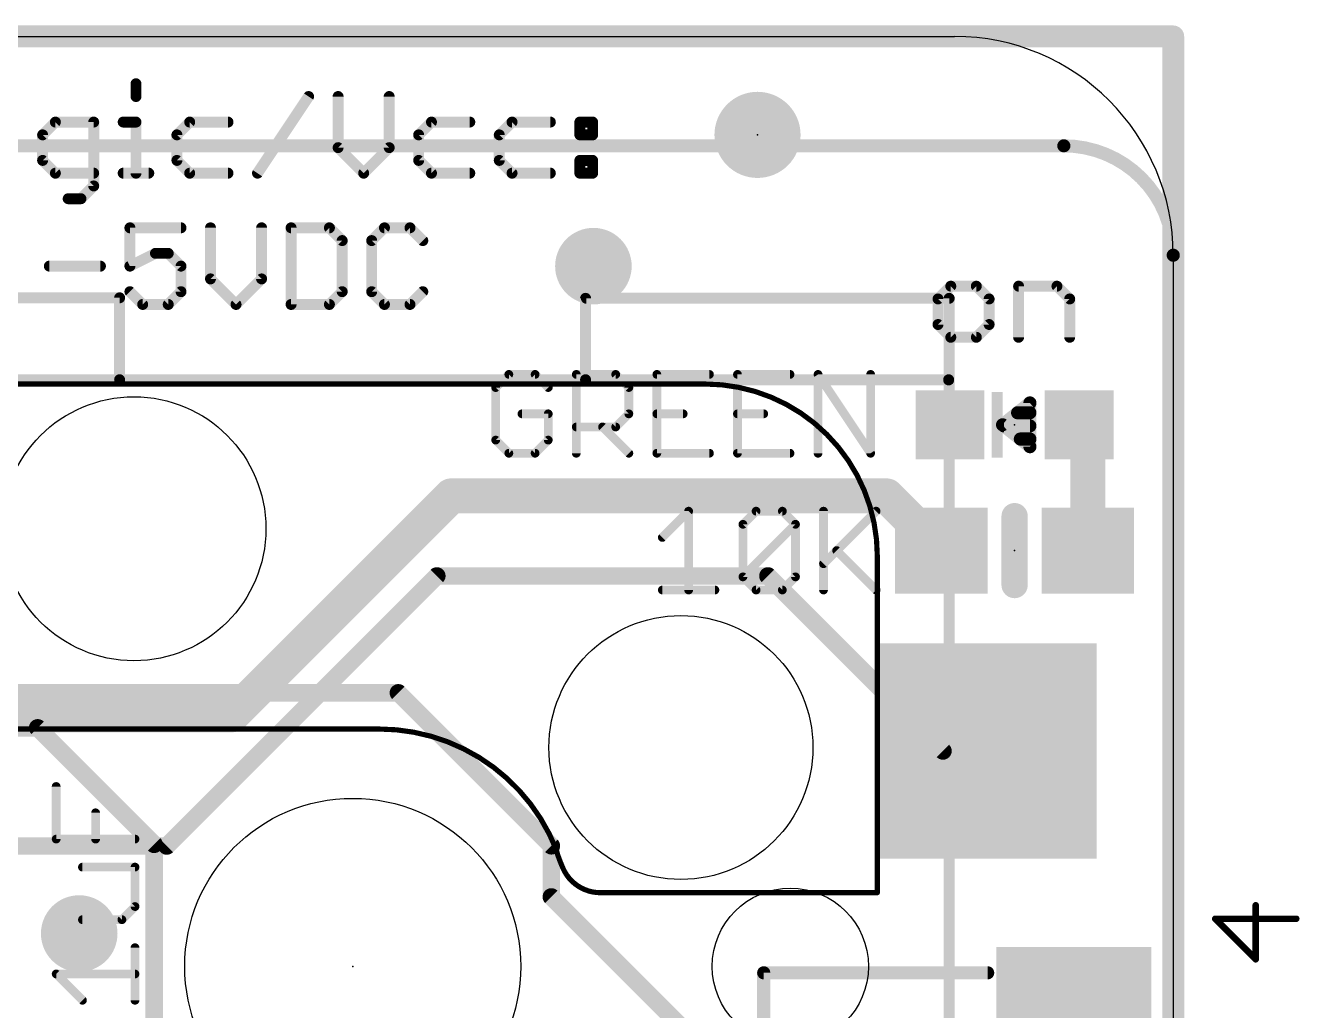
# Model space of a CAD drawing. Extents: x -1.5 to 77.7, y -1.7 to 21.7.
# Drawn here: x 62.88 to 77.67, y 10.28 to 21.72 of the extents above; entities that cross this region are included whole.
import ezdxf

# ---------------------------------------------------------------- set-up
doc = ezdxf.new("R2010")
doc.units = 0
for name, color, linetype in [('1', 12, 'CONTINUOUS'), ('16', 5, 'CONTINUOUS'), ('18', 110, 'CONTINUOUS'), ('20', 53, 'CONTINUOUS'), ('21', 40, 'CONTINUOUS'), ('22', 6, 'CONTINUOUS'), ('23', 40, 'CONTINUOUS'), ('24', 6, 'CONTINUOUS'), ('27', 4, 'CONTINUOUS')]:
    doc.layers.add(name, color=color, linetype=linetype)

# ---------------------------------------------------------------- blocks, each defined once
blk = doc.blocks.new('RECT')
blk.add_solid([(-0.5, -0.5), (0.5, -0.5), (-0.5, 0.5), (0.5, 0.5)])
blk = doc.blocks.new('PIE')
at = {"const_width": 0.5}
blk.add_lwpolyline([(0, -0.25, 1), (0, 0.25, 1), (0, -0.25)], format="xyb", dxfattribs=at)
blk = doc.blocks.new('ROUNDV')
at = {"const_width": 0.5}
blk.add_lwpolyline([(0, -0.25, 1), (0, 0.25, 1), (0, -0.25)], format="xyb", dxfattribs=at)

msp = doc.modelspace()

# ---------------------------------------------------------------- linework, layer by layer
at = {"layer": '1'}
for points, const_width in [([(76.2, 21.59), (0, 21.59)], 0.254), ([(76.2, 0), (76.2, 21.59)], 0.254), ([(75.1085, 17.0815), (75.2085, 16.9815)], 0.4064), ([(75.2085, 16.9815), (75.2085, 15.621)], 0.4064), ([(65.278, 13.716), (67.818, 16.256)], 0.4064), ([(72.8735, 16.256), (67.818, 16.256)], 0.4064), ([(72.8735, 16.256), (73.5085, 15.621)], 0.4064), ([(67.651, 15.327), (64.516, 12.192)], 0.2032), ([(71.495, 15.327), (67.651, 15.327)], 0.2032), ([(73.527, 13.295), (71.495, 15.327)], 0.2032), ([(58.547, 13.716), (65.278, 13.716)], 0.4064), ([(74.035, 13.295), (73.527, 13.295)], 0.2032), ([(60.452, 12.192), (64.516, 12.192)], 0.2032)]:
    msp.add_lwpolyline(points, dxfattribs=dict(at, const_width=const_width))
for points, const_width in [([(76.2635, 21.59, 1), (76.1365, 21.59)], 0.127), ([(76.2, 21.5265, 1), (76.2, 21.6535)], 0.127), ([(75.1803, 17.1533, 1), (75.0367, 17.0097)], 0.2032), ([(75.3101, 16.9815, 1), (75.1069, 16.9815)], 0.2032), ([(75.1367, 16.9097, 1), (75.2803, 17.0533)], 0.2032), ([(67.818, 16.3576, 1), (67.818, 16.1544)], 0.2032), ([(67.8898, 16.1842, 1), (67.7462, 16.3278)], 0.2032), ([(72.9453, 16.3278, 1), (72.8017, 16.1842)], 0.2032), ([(72.8735, 16.1544, 1), (72.8735, 16.3576)], 0.2032), ([(73.4367, 15.5492, 1), (73.5803, 15.6928)], 0.2032), ([(75.1069, 15.621, 1), (75.3101, 15.621)], 0.2032), ([(67.651, 15.3778, 1), (67.651, 15.2762)], 0.1016), ([(67.6869, 15.2911, 1), (67.6151, 15.3629)], 0.1016), ([(71.5309, 15.3629, 1), (71.4591, 15.2911)], 0.1016), ([(71.495, 15.2762, 1), (71.495, 15.3778)], 0.1016), ([(65.278, 13.6144, 1), (65.278, 13.8176)], 0.2032), ([(65.2062, 13.7878, 1), (65.3498, 13.6442)], 0.2032), ([(73.527, 13.3458, 1), (73.527, 13.2442)], 0.1016), ([(73.4911, 13.2591, 1), (73.5629, 13.3309)], 0.1016), ([(74.035, 13.2442, 1), (74.035, 13.3458)], 0.1016), ([(64.4801, 12.2279, 1), (64.5519, 12.1561)], 0.1016), ([(64.516, 12.1412, 1), (64.516, 12.2428)], 0.1016)]:
    msp.add_lwpolyline(points, format="xyb", dxfattribs=dict(at, const_width=const_width))
at = {"layer": '16'}
for points, const_width in [([(76.2, 21.59), (0, 21.59)], 0.254), ([(76.2, 0), (76.2, 21.59)], 0.254), ([(58.2295, 13.97), (67.2051, 13.97)], 0.2032), ([(67.2051, 13.97), (68.9806, 12.1945)], 0.2032), ([(56.7912, 13.5636), (63.0174, 13.5636)], 0.2032), ([(63.0174, 13.5636), (64.3694, 12.2116)], 0.2032), ([(64.3694, 12.2116), (64.3694, 9.84)], 0.2032), ([(68.9806, 12.1945), (68.9806, 11.6009)], 0.2032), ([(68.9806, 11.6009), (72.3138, 8.2677)], 0.2032)]:
    msp.add_lwpolyline(points, dxfattribs=dict(at, const_width=const_width))
for points, const_width in [([(76.2635, 21.59, 1), (76.1365, 21.59)], 0.127), ([(76.2, 21.5265, 1), (76.2, 21.6535)], 0.127), ([(67.241, 14.0059, 1), (67.1692, 13.9341)], 0.1016), ([(67.2051, 13.9192, 1), (67.2051, 14.0208)], 0.1016), ([(63.0533, 13.5995, 1), (62.9815, 13.5277)], 0.1016), ([(63.0174, 13.5128, 1), (63.0174, 13.6144)], 0.1016), ([(64.4202, 12.2116, 1), (64.3186, 12.2116)], 0.1016), ([(64.3335, 12.1757, 1), (64.4053, 12.2475)], 0.1016), ([(69.0314, 12.1945, 1), (68.9298, 12.1945)], 0.1016), ([(68.9447, 12.1586, 1), (69.0165, 12.2304)], 0.1016), ([(69.0165, 11.6368, 1), (68.9447, 11.565)], 0.1016), ([(68.9298, 11.6009, 1), (69.0314, 11.6009)], 0.1016)]:
    msp.add_lwpolyline(points, format="xyb", dxfattribs=dict(at, const_width=const_width))
at = {"layer": '20'}
for p, q in [((2.54, 21.59), (73.66, 21.59)), ((76.2, 19.05), (76.2, 2.54))]:
    msp.add_line(p, q, dxfattribs=at)
for centre, radius in [((64.135, 15.875), 1.5318), ((70.485, 13.335), 1.5318), ((66.675, 10.795), 1.95), ((71.755, 10.795), 0.9068)]:
    msp.add_circle(centre, radius, dxfattribs=at)
msp.add_arc((73.66, 19.05), 2.54, 0, 90, dxfattribs=at)
at = {"layer": '21'}
for points, const_width in [([(64.1588, 21.0406), (64.1588, 20.8923)], 0.127), ([(65.5697, 20.0025), (66.1629, 20.8923)], 0.127), ([(66.5052, 20.8923), (66.5052, 20.2991)], 0.127), ([(67.0984, 20.2991), (67.0984, 20.8923)], 0.127), ([(63.2233, 20.5957), (63.075, 20.4474)], 0.127), ([(63.6682, 20.5957), (63.2233, 20.5957)], 0.127), ([(63.6682, 19.8542), (63.6682, 20.5957)], 0.127), ([(64.0105, 20.5957), (64.1588, 20.5957)], 0.127), ([(64.1588, 20.5957), (64.1588, 20.0025)], 0.127), ([(64.7825, 20.5957), (64.6342, 20.4474)], 0.127), ([(65.2274, 20.5957), (64.7825, 20.5957)], 0.127), ([(67.589, 20.5957), (67.4408, 20.4474)], 0.127), ([(68.0339, 20.5957), (67.589, 20.5957)], 0.127), ([(68.5246, 20.5957), (68.3763, 20.4474)], 0.127), ([(68.9694, 20.5957), (68.5246, 20.5957)], 0.127), ([(69.3118, 20.5957), (69.4601, 20.5957)], 0.127), ([(69.3118, 20.4474), (69.3118, 20.5957)], 0.127), ([(69.4601, 20.5957), (69.4601, 20.4474)], 0.127), ([(63.075, 20.4474), (63.075, 20.1508)], 0.127), ([(64.6342, 20.4474), (64.6342, 20.1508)], 0.127), ([(67.4408, 20.4474), (67.4408, 20.1508)], 0.127), ([(68.3763, 20.4474), (68.3763, 20.1508)], 0.127), ([(69.4601, 20.4474), (69.3118, 20.4474)], 0.127), ([(66.5052, 20.2991), (66.8018, 20.0025)], 0.127), ([(66.8018, 20.0025), (67.0984, 20.2991)], 0.127), ([(63.075, 20.1508), (63.2233, 20.0025)], 0.127), ([(64.6342, 20.1508), (64.7825, 20.0025)], 0.127), ([(67.4408, 20.1508), (67.589, 20.0025)], 0.127), ([(68.3763, 20.1508), (68.5246, 20.0025)], 0.127), ([(69.3118, 20.1508), (69.4601, 20.1508)], 0.127), ([(69.3118, 20.0025), (69.3118, 20.1508)], 0.127), ([(69.4601, 20.1508), (69.4601, 20.0025)], 0.127), ([(63.2233, 20.0025), (63.6682, 20.0025)], 0.127), ([(64.0105, 20.0025), (64.3071, 20.0025)], 0.127), ([(64.7825, 20.0025), (65.2274, 20.0025)], 0.127), ([(67.589, 20.0025), (68.0339, 20.0025)], 0.127), ([(68.5246, 20.0025), (68.9694, 20.0025)], 0.127), ([(69.4601, 20.0025), (69.3118, 20.0025)], 0.127), ([(63.5199, 19.7059), (63.6682, 19.8542)], 0.127), ([(63.3716, 19.7059), (63.5199, 19.7059)], 0.127), ([(64.6817, 19.3683), (64.0885, 19.3683)], 0.127), ([(64.0885, 19.3683), (64.0885, 18.9234)], 0.127), ([(65.024, 19.3683), (65.024, 18.7751)], 0.127), ([(65.6172, 18.7751), (65.6172, 19.3683)], 0.127), ([(65.9595, 19.3683), (65.9595, 18.4785)], 0.127), ([(66.4044, 19.3683), (65.9595, 19.3683)], 0.127), ([(66.5527, 19.22), (66.4044, 19.3683)], 0.127), ([(67.0433, 19.3683), (66.895, 19.22)], 0.127), ([(67.3399, 19.3683), (67.0433, 19.3683)], 0.127), ([(67.4882, 19.22), (67.3399, 19.3683)], 0.127), ([(66.5527, 18.6268), (66.5527, 19.22)], 0.127), ([(66.895, 19.22), (66.895, 18.6268)], 0.127), ([(64.0885, 18.9234), (64.3851, 19.0717)], 0.127), ([(64.3851, 19.0717), (64.5334, 19.0717)], 0.127), ([(64.5334, 19.0717), (64.6817, 18.9234)], 0.127), ([(63.153, 18.9234), (63.7461, 18.9234)], 0.127), ([(64.6817, 18.9234), (64.6817, 18.6268)], 0.127), ([(65.024, 18.7751), (65.3206, 18.4785)], 0.127), ([(65.3206, 18.4785), (65.6172, 18.7751)], 0.127), ([(64.2368, 18.4785), (64.0885, 18.6268)], 0.127), ([(64.6817, 18.6268), (64.5334, 18.4785)], 0.127), ([(66.4044, 18.4785), (66.5527, 18.6268)], 0.127), ([(66.895, 18.6268), (67.0433, 18.4785)], 0.127), ([(67.3399, 18.4785), (67.4882, 18.6268)], 0.127), ([(73.6178, 18.6907), (73.4695, 18.5424)], 0.127), ([(73.9144, 18.6907), (73.6178, 18.6907)], 0.127), ([(74.0627, 18.5424), (73.9144, 18.6907)], 0.127), ([(74.405, 18.0975), (74.405, 18.6907)], 0.127), ([(74.405, 18.6907), (74.8499, 18.6907)], 0.127), ([(74.8499, 18.6907), (74.9982, 18.5424)], 0.127), ([(64.5334, 18.4785), (64.2368, 18.4785)], 0.127), ([(65.9595, 18.4785), (66.4044, 18.4785)], 0.127), ([(67.0433, 18.4785), (67.3399, 18.4785)], 0.127), ([(73.4695, 18.5424), (73.4695, 18.2458)], 0.127), ([(74.0627, 18.2458), (74.0627, 18.5424)], 0.127), ([(74.9982, 18.5424), (74.9982, 18.0975)], 0.127), ([(73.4695, 18.2458), (73.6178, 18.0975)], 0.127), ([(73.9144, 18.0975), (74.0627, 18.2458)], 0.127), ([(73.6178, 18.0975), (73.9144, 18.0975)], 0.127), ([(61.85, 17.555), (70.765, 17.555)], 0.06), ([(74.5363, 17.3355), (74.2188, 17.0815)], 0.1524), ([(74.5363, 16.8275), (74.5363, 17.3355)], 0.1524), ([(74.2188, 17.0815), (74.5363, 16.8275)], 0.1524), ([(74.3934, 17.2212), (74.5363, 17.2212)], 0.1524), ([(74.2347, 17.0688), (74.5363, 17.0688)], 0.1524), ([(74.4252, 16.9164), (74.5363, 16.9164)], 0.1524), ([(74.3585, 16.021), (74.3585, 15.221)], 0.3048), ([(72.765, 15.555), (72.765, 11.65)], 0.06), ([(66.98, 13.55), (62.355, 13.55)], 0.06), ([(72.765, 11.65), (69.55, 11.65)], 0.06), ([(71.446, 9.52), (71.446, 10.72)], 0.1524), ([(71.446, 10.72), (74.046, 10.72)], 0.1524)]:
    msp.add_lwpolyline(points, dxfattribs=dict(at, const_width=const_width))
for points, const_width in [([(64.1906, 21.0406, 1), (64.1271, 21.0406)], 0.0635), ([(64.1271, 20.8923, 1), (64.1906, 20.8923)], 0.0635), ([(66.1893, 20.8746, 1), (66.1365, 20.9099)], 0.0635), ([(66.537, 20.8923, 1), (66.4735, 20.8923)], 0.0635), ([(67.1302, 20.8923, 1), (67.0667, 20.8923)], 0.0635), ([(63.2233, 20.6274, 1), (63.2233, 20.5639)], 0.0635), ([(63.2457, 20.5732, 1), (63.2008, 20.6181)], 0.0635), ([(63.6999, 20.5957, 1), (63.6364, 20.5957)], 0.0635), ([(63.6682, 20.5639, 1), (63.6682, 20.6274)], 0.0635), ([(64.0105, 20.6274, 1), (64.0105, 20.5639)], 0.0635), ([(64.1906, 20.5957, 1), (64.1271, 20.5957)], 0.0635), ([(64.1588, 20.5639, 1), (64.1588, 20.6274)], 0.0635), ([(64.7825, 20.6274, 1), (64.7825, 20.5639)], 0.0635), ([(64.8049, 20.5732, 1), (64.76, 20.6181)], 0.0635), ([(65.2274, 20.5639, 1), (65.2274, 20.6274)], 0.0635), ([(67.589, 20.6274, 1), (67.589, 20.5639)], 0.0635), ([(67.6115, 20.5732, 1), (67.5666, 20.6181)], 0.0635), ([(68.0339, 20.5639, 1), (68.0339, 20.6274)], 0.0635), ([(68.5246, 20.6274, 1), (68.5246, 20.5639)], 0.0635), ([(68.547, 20.5732, 1), (68.5021, 20.6181)], 0.0635), ([(68.9694, 20.5639, 1), (68.9694, 20.6274)], 0.0635), ([(69.3435, 20.5957, 1), (69.28, 20.5957)], 0.0635), ([(69.3118, 20.6274, 1), (69.3118, 20.5639)], 0.0635), ([(69.4918, 20.5957, 1), (69.4283, 20.5957)], 0.0635), ([(69.4601, 20.5639, 1), (69.4601, 20.6274)], 0.0635), ([(63.1068, 20.4474, 1), (63.0433, 20.4474)], 0.0635), ([(63.0525, 20.4698, 1), (63.0975, 20.4249)], 0.0635), ([(64.6659, 20.4474, 1), (64.6024, 20.4474)], 0.0635), ([(64.6117, 20.4698, 1), (64.6566, 20.4249)], 0.0635), ([(67.4725, 20.4474, 1), (67.409, 20.4474)], 0.0635), ([(67.4183, 20.4698, 1), (67.4632, 20.4249)], 0.0635), ([(68.408, 20.4474, 1), (68.3445, 20.4474)], 0.0635), ([(68.3538, 20.4698, 1), (68.3987, 20.4249)], 0.0635), ([(69.28, 20.4474, 1), (69.3435, 20.4474)], 0.0635), ([(69.3118, 20.4791, 1), (69.3118, 20.4156)], 0.0635), ([(69.4283, 20.4474, 1), (69.4918, 20.4474)], 0.0635), ([(69.4601, 20.4156, 1), (69.4601, 20.4791)], 0.0635), ([(66.4735, 20.2991, 1), (66.537, 20.2991)], 0.0635), ([(66.5277, 20.3215, 1), (66.4828, 20.2766)], 0.0635), ([(67.0667, 20.2991, 1), (67.1302, 20.2991)], 0.0635), ([(67.1209, 20.2766, 1), (67.076, 20.3215)], 0.0635), ([(63.0975, 20.1732, 1), (63.0525, 20.1283)], 0.0635), ([(63.0433, 20.1508, 1), (63.1068, 20.1508)], 0.0635), ([(64.6566, 20.1732, 1), (64.6117, 20.1283)], 0.0635), ([(64.6024, 20.1508, 1), (64.6659, 20.1508)], 0.0635), ([(67.4632, 20.1732, 1), (67.4183, 20.1283)], 0.0635), ([(67.409, 20.1508, 1), (67.4725, 20.1508)], 0.0635), ([(68.3445, 20.1508, 1), (68.408, 20.1508)], 0.0635), ([(68.3987, 20.1732, 1), (68.3538, 20.1283)], 0.0635), ([(69.3435, 20.1508, 1), (69.28, 20.1508)], 0.0635), ([(69.3118, 20.1825, 1), (69.3118, 20.119)], 0.0635), ([(69.4918, 20.1508, 1), (69.4283, 20.1508)], 0.0635), ([(69.4601, 20.119, 1), (69.4601, 20.1825)], 0.0635), ([(63.2233, 20.0343, 1), (63.2233, 19.9708)], 0.0635), ([(63.2008, 19.98, 1), (63.2457, 20.025)], 0.0635), ([(63.6682, 19.9708, 1), (63.6682, 20.0343)], 0.0635), ([(64.0105, 20.0343, 1), (64.0105, 19.9708)], 0.0635), ([(64.1271, 20.0025, 1), (64.1906, 20.0025)], 0.0635), ([(64.3071, 19.9708, 1), (64.3071, 20.0343)], 0.0635), ([(64.7825, 20.0343, 1), (64.7825, 19.9708)], 0.0635), ([(64.76, 19.98, 1), (64.8049, 20.025)], 0.0635), ([(65.2274, 19.9708, 1), (65.2274, 20.0343)], 0.0635), ([(65.5433, 20.0201, 1), (65.5961, 19.9849)], 0.0635), ([(66.7794, 20.025, 1), (66.8243, 19.98)], 0.0635), ([(66.7794, 19.98, 1), (66.8243, 20.025)], 0.0635), ([(67.589, 20.0343, 1), (67.589, 19.9708)], 0.0635), ([(67.5666, 19.98, 1), (67.6115, 20.025)], 0.0635), ([(68.0339, 19.9708, 1), (68.0339, 20.0343)], 0.0635), ([(68.5246, 20.0343, 1), (68.5246, 19.9708)], 0.0635), ([(68.5021, 19.98, 1), (68.547, 20.025)], 0.0635), ([(68.9694, 19.9708, 1), (68.9694, 20.0343)], 0.0635), ([(69.28, 20.0025, 1), (69.3435, 20.0025)], 0.0635), ([(69.3118, 20.0343, 1), (69.3118, 19.9708)], 0.0635), ([(69.4283, 20.0025, 1), (69.4918, 20.0025)], 0.0635), ([(69.4601, 19.9708, 1), (69.4601, 20.0343)], 0.0635), ([(63.6364, 19.8542, 1), (63.6999, 19.8542)], 0.0635), ([(63.6906, 19.8318, 1), (63.6457, 19.8767)], 0.0635), ([(63.3716, 19.7377, 1), (63.3716, 19.6742)], 0.0635), ([(63.4974, 19.7284, 1), (63.5423, 19.6835)], 0.0635), ([(63.5199, 19.6742, 1), (63.5199, 19.7377)], 0.0635), ([(64.1202, 19.3683, 1), (64.0567, 19.3683)], 0.0635), ([(64.0885, 19.4, 1), (64.0885, 19.3365)], 0.0635), ([(64.6817, 19.3365, 1), (64.6817, 19.4)], 0.0635), ([(65.0558, 19.3683, 1), (64.9922, 19.3683)], 0.0635), ([(65.6489, 19.3683, 1), (65.5854, 19.3683)], 0.0635), ([(65.9595, 19.4, 1), (65.9595, 19.3365)], 0.0635), ([(65.9913, 19.3683, 1), (65.9278, 19.3683)], 0.0635), ([(66.4268, 19.3907, 1), (66.3819, 19.3458)], 0.0635), ([(66.4044, 19.3365, 1), (66.4044, 19.4)], 0.0635), ([(67.0433, 19.4, 1), (67.0433, 19.3365)], 0.0635), ([(67.0658, 19.3458, 1), (67.0209, 19.3907)], 0.0635), ([(67.3624, 19.3907, 1), (67.3175, 19.3458)], 0.0635), ([(67.3399, 19.3365, 1), (67.3399, 19.4)], 0.0635), ([(66.5844, 19.22, 1), (66.5209, 19.22)], 0.0635), ([(66.5302, 19.1975, 1), (66.5751, 19.2424)], 0.0635), ([(66.9268, 19.22, 1), (66.8633, 19.22)], 0.0635), ([(66.8726, 19.2424, 1), (66.9175, 19.1975)], 0.0635), ([(67.4658, 19.1975, 1), (67.5107, 19.2424)], 0.0635), ([(64.3851, 19.1034, 1), (64.3851, 19.0399)], 0.0635), ([(64.3993, 19.0433, 1), (64.3709, 19.1001)], 0.0635), ([(64.5558, 19.0941, 1), (64.5109, 19.0492)], 0.0635), ([(64.5334, 19.0399, 1), (64.5334, 19.1034)], 0.0635), ([(63.153, 18.9551, 1), (63.153, 18.8916)], 0.0635), ([(63.7461, 18.8916, 1), (63.7461, 18.9551)], 0.0635), ([(64.0743, 18.9518, 1), (64.1027, 18.895)], 0.0635), ([(64.0567, 18.9234, 1), (64.1202, 18.9234)], 0.0635), ([(64.7134, 18.9234, 1), (64.6499, 18.9234)], 0.0635), ([(64.6592, 18.9009, 1), (64.7041, 18.9458)], 0.0635), ([(64.9922, 18.7751, 1), (65.0558, 18.7751)], 0.0635), ([(65.0465, 18.7975, 1), (65.0015, 18.7526)], 0.0635), ([(65.5854, 18.7751, 1), (65.6489, 18.7751)], 0.0635), ([(65.6396, 18.7526, 1), (65.5947, 18.7975)], 0.0635), ([(64.1109, 18.6492, 1), (64.066, 18.6043)], 0.0635), ([(64.6499, 18.6268, 1), (64.7134, 18.6268)], 0.0635), ([(64.7041, 18.6043, 1), (64.6592, 18.6492)], 0.0635), ([(66.5209, 18.6268, 1), (66.5844, 18.6268)], 0.0635), ([(66.5751, 18.6043, 1), (66.5302, 18.6492)], 0.0635), ([(66.8633, 18.6268, 1), (66.9268, 18.6268)], 0.0635), ([(66.9175, 18.6492, 1), (66.8726, 18.6043)], 0.0635), ([(67.5107, 18.6043, 1), (67.4658, 18.6492)], 0.0635), ([(73.6178, 18.7224, 1), (73.6178, 18.6589)], 0.0635), ([(73.6402, 18.6682, 1), (73.5953, 18.7131)], 0.0635), ([(73.9368, 18.7131, 1), (73.8919, 18.6682)], 0.0635), ([(73.9144, 18.6589, 1), (73.9144, 18.7224)], 0.0635), ([(74.4368, 18.6907, 1), (74.3733, 18.6907)], 0.0635), ([(74.405, 18.7224, 1), (74.405, 18.6589)], 0.0635), ([(74.8723, 18.7131, 1), (74.8274, 18.6682)], 0.0635), ([(74.8499, 18.6589, 1), (74.8499, 18.7224)], 0.0635), ([(64.2368, 18.5102, 1), (64.2368, 18.4468)], 0.0635), ([(64.2143, 18.456, 1), (64.2592, 18.501)], 0.0635), ([(64.5109, 18.501, 1), (64.5558, 18.456)], 0.0635), ([(64.5334, 18.4468, 1), (64.5334, 18.5102)], 0.0635), ([(65.2981, 18.501, 1), (65.343, 18.456)], 0.0635), ([(65.2981, 18.456, 1), (65.343, 18.501)], 0.0635), ([(65.9595, 18.5102, 1), (65.9595, 18.4468)], 0.0635), ([(65.9278, 18.4785, 1), (65.9913, 18.4785)], 0.0635), ([(66.3819, 18.501, 1), (66.4268, 18.456)], 0.0635), ([(66.4044, 18.4468, 1), (66.4044, 18.5102)], 0.0635), ([(67.0433, 18.5102, 1), (67.0433, 18.4468)], 0.0635), ([(67.0209, 18.456, 1), (67.0658, 18.501)], 0.0635), ([(67.3175, 18.501, 1), (67.3624, 18.456)], 0.0635), ([(67.3399, 18.4468, 1), (67.3399, 18.5102)], 0.0635), ([(73.5012, 18.5424, 1), (73.4377, 18.5424)], 0.0635), ([(73.447, 18.5648, 1), (73.492, 18.5199)], 0.0635), ([(74.0944, 18.5424, 1), (74.0309, 18.5424)], 0.0635), ([(74.0402, 18.5199, 1), (74.0851, 18.5648)], 0.0635), ([(75.0299, 18.5424, 1), (74.9664, 18.5424)], 0.0635), ([(74.9757, 18.5199, 1), (75.0206, 18.5648)], 0.0635), ([(73.492, 18.2682, 1), (73.447, 18.2233)], 0.0635), ([(73.4377, 18.2458, 1), (73.5012, 18.2458)], 0.0635), ([(74.0309, 18.2458, 1), (74.0944, 18.2458)], 0.0635), ([(74.0851, 18.2233, 1), (74.0402, 18.2682)], 0.0635), ([(73.6178, 18.1292, 1), (73.6178, 18.0658)], 0.0635), ([(73.5953, 18.075, 1), (73.6402, 18.12)], 0.0635), ([(73.8919, 18.12, 1), (73.9368, 18.075)], 0.0635), ([(73.9144, 18.0658, 1), (73.9144, 18.1292)], 0.0635), ([(74.3733, 18.0975, 1), (74.4368, 18.0975)], 0.0635), ([(74.9664, 18.0975, 1), (75.0299, 18.0975)], 0.0635), ([(72.765, 15.555, 0.4142), (70.765, 17.555)], 0.06), ([(70.765, 17.57, 1), (70.765, 17.54)], 0.03), ([(70.765, 17.54, 1), (70.765, 17.57)], 0.03), ([(74.5744, 17.3355, 1), (74.4982, 17.3355)], 0.0762), ([(74.5601, 17.3057, 1), (74.5125, 17.3653)], 0.0762), ([(74.2426, 17.1113, 1), (74.195, 17.0517)], 0.0762), ([(74.3934, 17.2593, 1), (74.3934, 17.1831)], 0.0762), ([(74.5363, 17.1831, 1), (74.5363, 17.2593)], 0.0762), ([(74.195, 17.1113, 1), (74.2426, 17.0517)], 0.0762), ([(74.2347, 17.1069, 1), (74.2347, 17.0307)], 0.0762), ([(74.5363, 17.0307, 1), (74.5363, 17.1069)], 0.0762), ([(74.4252, 16.9545, 1), (74.4252, 16.8783)], 0.0762), ([(74.4982, 16.8275, 1), (74.5744, 16.8275)], 0.0762), ([(74.5125, 16.7977, 1), (74.5601, 16.8573)], 0.0762), ([(74.5363, 16.8783, 1), (74.5363, 16.9545)], 0.0762), ([(74.4347, 16.021, 1), (74.2823, 16.021)], 0.1524), ([(72.78, 15.555, 1), (72.75, 15.555)], 0.03), ([(72.75, 15.555, 1), (72.78, 15.555)], 0.03), ([(74.2823, 15.221, 1), (74.4347, 15.221)], 0.1524), ([(69.04, 12.145, 0.3086), (66.98, 13.55)], 0.06), ([(66.98, 13.565, 1), (66.98, 13.535)], 0.03), ([(66.98, 13.535, 1), (66.98, 13.565)], 0.03), ([(69.025, 12.18, 0.0294), (69.115, 11.935)], 0.06), ([(69.0394, 12.1843, 1), (69.0106, 12.1757)], 0.03), ([(69.026, 12.1395, 1), (69.054, 12.1505)], 0.03), ([(69.115, 11.935, 0.2984), (69.55, 11.65)], 0.06), ([(69.1288, 11.941, 1), (69.1012, 11.929)], 0.03), ([(69.1012, 11.929, 1), (69.1288, 11.941)], 0.03), ([(69.55, 11.665, 1), (69.55, 11.635)], 0.03), ([(69.55, 11.635, 1), (69.55, 11.665)], 0.03), ([(72.75, 11.65, 1), (72.78, 11.65)], 0.03), ([(72.765, 11.635, 1), (72.765, 11.665)], 0.03), ([(71.4841, 10.72, 1), (71.4079, 10.72)], 0.0762), ([(71.446, 10.7581, 1), (71.446, 10.6819)], 0.0762), ([(74.046, 10.6819, 1), (74.046, 10.7581)], 0.0762)]:
    msp.add_lwpolyline(points, format="xyb", dxfattribs=dict(at, const_width=const_width))
at = {"layer": '22'}
for points, const_width in [([(74.93, 20.32), (58.42, 20.32)], 0.1524), ([(76.2, 2.54), (76.2, 19.05)], 0.1524), ([(59.718, 18.556), (63.969, 18.556)], 0.127), ([(63.969, 18.556), (63.969, 17.605)], 0.127), ([(69.378, 17.605), (69.378, 18.55)], 0.127), ([(69.387, 18.55), (73.599, 18.55)], 0.127), ([(73.599, 18.55), (73.599, 4.264)], 0.127), ([(63.969, 17.605), (59.718, 17.605)], 0.127), ([(63.969, 17.605), (69.378, 17.605)], 0.127), ([(69.378, 17.605), (73.593, 17.605)], 0.127), ([(73.593, 17.605), (73.593, 17.602)], 0.127)]:
    msp.add_lwpolyline(points, dxfattribs=dict(at, const_width=const_width))
for points, const_width in [([(76.2, 19.05, 0.4142), (74.93, 20.32)], 0.1524), ([(74.93, 20.3581, 1), (74.93, 20.2819)], 0.0762), ([(74.93, 20.2819, 1), (74.93, 20.3581)], 0.0762), ([(76.2381, 19.05, 1), (76.1619, 19.05)], 0.0762), ([(76.1619, 19.05, 1), (76.2381, 19.05)], 0.0762), ([(64.0007, 18.556, 1), (63.9372, 18.556)], 0.0635), ([(63.969, 18.5243, 1), (63.969, 18.5877)], 0.0635), ([(69.4098, 18.55, 1), (69.3462, 18.55)], 0.0635), ([(69.387, 18.5817, 1), (69.387, 18.5183)], 0.0635), ([(73.6308, 18.55, 1), (73.5673, 18.55)], 0.0635), ([(73.599, 18.5183, 1), (73.599, 18.5817)], 0.0635), ([(63.9372, 17.605, 1), (64.0007, 17.605)], 0.0635), ([(63.969, 17.6367, 1), (63.969, 17.5733)], 0.0635), ([(63.969, 17.5733, 1), (63.969, 17.6367)], 0.0635), ([(69.3462, 17.605, 1), (69.4098, 17.605)], 0.0635), ([(69.378, 17.6367, 1), (69.378, 17.5733)], 0.0635), ([(69.378, 17.5733, 1), (69.378, 17.6367)], 0.0635), ([(73.6248, 17.605, 1), (73.5613, 17.605)], 0.0635), ([(73.5613, 17.602, 1), (73.6248, 17.602)], 0.0635), ([(73.593, 17.5733, 1), (73.593, 17.6367)], 0.0635)]:
    msp.add_lwpolyline(points, format="xyb", dxfattribs=dict(at, const_width=const_width))
at = {"layer": '23'}
for p in [(71.374, 20.447), (74.3585, 17.0815), (74.3585, 15.621)]:
    msp.add_point(p, dxfattribs=at)
at = {"layer": '24'}
msp.add_point((66.675, 10.795), dxfattribs=at)
at = {"layer": '27'}
for points, const_width in [([(68.4872, 17.6665), (68.3347, 17.514)], 0.1016), ([(68.7923, 17.6665), (68.4872, 17.6665)], 0.1016), ([(68.9448, 17.514), (68.7923, 17.6665)], 0.1016), ([(69.2702, 16.7513), (69.2702, 17.6665)], 0.1016), ([(69.2702, 17.6665), (69.7278, 17.6665)], 0.1016), ([(69.7278, 17.6665), (69.8803, 17.514)], 0.1016), ([(70.8159, 17.6665), (70.2057, 17.6665)], 0.1016), ([(70.2057, 17.6665), (70.2057, 16.7513)], 0.1016), ([(71.7514, 17.6665), (71.1413, 17.6665)], 0.1016), ([(71.1413, 17.6665), (71.1413, 16.7513)], 0.1016), ([(72.0768, 16.7513), (72.0768, 17.6665)], 0.1016), ([(72.0768, 17.6665), (72.6869, 16.7513)], 0.1016), ([(72.6869, 16.7513), (72.6869, 17.6665)], 0.1016), ([(68.3347, 17.514), (68.3347, 16.9038)], 0.1016), ([(69.8803, 17.514), (69.8803, 17.2089)], 0.1016), ([(68.9448, 17.2089), (68.6398, 17.2089)], 0.1016), ([(68.9448, 16.9038), (68.9448, 17.2089)], 0.1016), ([(69.8803, 17.2089), (69.7278, 17.0564)], 0.1016), ([(70.2057, 17.2089), (70.5108, 17.2089)], 0.1016), ([(71.1413, 17.2089), (71.4463, 17.2089)], 0.1016), ([(69.7278, 17.0564), (69.2702, 17.0564)], 0.1016), ([(69.5753, 17.0564), (69.8803, 16.7513)], 0.1016), ([(68.3347, 16.9038), (68.4872, 16.7513)], 0.1016), ([(68.7923, 16.7513), (68.9448, 16.9038)], 0.1016), ([(68.4872, 16.7513), (68.7923, 16.7513)], 0.1016), ([(70.2057, 16.7513), (70.8159, 16.7513)], 0.1016), ([(71.1413, 16.7513), (71.7514, 16.7513)], 0.1016), ([(70.2692, 15.7739), (70.5743, 16.079)], 0.1016), ([(70.5743, 16.079), (70.5743, 15.1638)], 0.1016), ([(71.2048, 15.9265), (71.3573, 16.079)], 0.1016), ([(71.3573, 16.079), (71.6624, 16.079)], 0.1016), ([(71.6624, 16.079), (71.8149, 15.9265)], 0.1016), ([(72.1403, 16.079), (72.1403, 15.1638)], 0.1016), ([(72.1403, 15.4689), (72.7504, 16.079)], 0.1016), ([(71.2048, 15.3163), (71.2048, 15.9265)], 0.1016), ([(71.2048, 15.3163), (71.8149, 15.9265)], 0.1016), ([(71.8149, 15.9265), (71.8149, 15.3163)], 0.1016), ([(72.2928, 15.6214), (72.7504, 15.1638)], 0.1016), ([(71.3573, 15.1638), (71.2048, 15.3163)], 0.1016), ([(71.8149, 15.3163), (71.6624, 15.1638)], 0.1016), ([(70.2692, 15.1638), (70.8794, 15.1638)], 0.1016), ([(71.6624, 15.1638), (71.3573, 15.1638)], 0.1016), ([(63.2325, 12.2723), (63.2325, 12.8825)], 0.1016), ([(63.6901, 12.2723), (63.6901, 12.5774)], 0.1016), ([(64.1477, 12.2723), (63.2325, 12.2723)], 0.1016), ([(64.1477, 11.9469), (63.5376, 11.9469)], 0.1016), ([(64.1477, 11.4893), (64.1477, 11.9469)], 0.1016), ([(63.9952, 11.3368), (64.1477, 11.4893)], 0.1016), ([(77.1576, 10.8767), (77.1576, 11.5038)], 0.0762), ([(63.5376, 11.3368), (63.9952, 11.3368)], 0.1016), ([(77.6279, 11.347), (76.6873, 11.347)], 0.0762), ([(76.6873, 11.347), (77.1576, 10.8767)], 0.0762), ([(64.1477, 10.4013), (64.1477, 11.0114)], 0.1016), ([(63.5376, 10.4013), (63.2325, 10.7064)], 0.1016), ([(63.2325, 10.7064), (64.1477, 10.7064)], 0.1016)]:
    msp.add_lwpolyline(points, dxfattribs=dict(at, const_width=const_width))
for points, const_width in [([(68.4872, 17.6919, 1), (68.4872, 17.6411)], 0.0508), ([(68.5052, 17.6485, 1), (68.4693, 17.6844)], 0.0508), ([(68.8103, 17.6844, 1), (68.7743, 17.6485)], 0.0508), ([(68.7923, 17.6411, 1), (68.7923, 17.6919)], 0.0508), ([(69.2956, 17.6665, 1), (69.2448, 17.6665)], 0.0508), ([(69.2702, 17.6919, 1), (69.2702, 17.6411)], 0.0508), ([(69.7458, 17.6844, 1), (69.7099, 17.6485)], 0.0508), ([(69.7278, 17.6411, 1), (69.7278, 17.6919)], 0.0508), ([(70.2057, 17.6919, 1), (70.2057, 17.6411)], 0.0508), ([(70.2311, 17.6665, 1), (70.1803, 17.6665)], 0.0508), ([(70.8159, 17.6411, 1), (70.8159, 17.6919)], 0.0508), ([(71.1413, 17.6919, 1), (71.1413, 17.6411)], 0.0508), ([(71.1667, 17.6665, 1), (71.1159, 17.6665)], 0.0508), ([(71.7514, 17.6411, 1), (71.7514, 17.6919)], 0.0508), ([(72.0979, 17.6806, 1), (72.0556, 17.6524)], 0.0508), ([(72.1022, 17.6665, 1), (72.0514, 17.6665)], 0.0508), ([(72.7123, 17.6665, 1), (72.6615, 17.6665)], 0.0508), ([(68.3601, 17.514, 1), (68.3093, 17.514)], 0.0508), ([(68.3167, 17.5319, 1), (68.3527, 17.496)], 0.0508), ([(68.9269, 17.496, 1), (68.9628, 17.5319)], 0.0508), ([(69.9057, 17.514, 1), (69.8549, 17.514)], 0.0508), ([(69.8624, 17.496, 1), (69.8983, 17.5319)], 0.0508), ([(68.6398, 17.2343, 1), (68.6398, 17.1835)], 0.0508), ([(68.9702, 17.2089, 1), (68.9194, 17.2089)], 0.0508), ([(68.9448, 17.1835, 1), (68.9448, 17.2343)], 0.0508), ([(69.8549, 17.2089, 1), (69.9057, 17.2089)], 0.0508), ([(69.8983, 17.1909, 1), (69.8624, 17.2269)], 0.0508), ([(70.2057, 17.2343, 1), (70.2057, 17.1835)], 0.0508), ([(70.5108, 17.1835, 1), (70.5108, 17.2343)], 0.0508), ([(71.1413, 17.2343, 1), (71.1413, 17.1835)], 0.0508), ([(71.4463, 17.1835, 1), (71.4463, 17.2343)], 0.0508), ([(69.2702, 17.0818, 1), (69.2702, 17.031)], 0.0508), ([(69.5932, 17.0743, 1), (69.5573, 17.0384)], 0.0508), ([(69.7099, 17.0743, 1), (69.7458, 17.0384)], 0.0508), ([(69.7278, 17.031, 1), (69.7278, 17.0818)], 0.0508), ([(68.3527, 16.9218, 1), (68.3167, 16.8859)], 0.0508), ([(68.3093, 16.9038, 1), (68.3601, 16.9038)], 0.0508), ([(68.9194, 16.9038, 1), (68.9702, 16.9038)], 0.0508), ([(68.9628, 16.8859, 1), (68.9269, 16.9218)], 0.0508), ([(68.4872, 16.7767, 1), (68.4872, 16.7259)], 0.0508), ([(68.4693, 16.7333, 1), (68.5052, 16.7693)], 0.0508), ([(68.7743, 16.7693, 1), (68.8103, 16.7333)], 0.0508), ([(68.7923, 16.7259, 1), (68.7923, 16.7767)], 0.0508), ([(69.2448, 16.7513, 1), (69.2956, 16.7513)], 0.0508), ([(69.8624, 16.7333, 1), (69.8983, 16.7693)], 0.0508), ([(70.2057, 16.7767, 1), (70.2057, 16.7259)], 0.0508), ([(70.1803, 16.7513, 1), (70.2311, 16.7513)], 0.0508), ([(70.8159, 16.7259, 1), (70.8159, 16.7767)], 0.0508), ([(71.1413, 16.7767, 1), (71.1413, 16.7259)], 0.0508), ([(71.1159, 16.7513, 1), (71.1667, 16.7513)], 0.0508), ([(71.7514, 16.7259, 1), (71.7514, 16.7767)], 0.0508), ([(72.0514, 16.7513, 1), (72.1022, 16.7513)], 0.0508), ([(72.6615, 16.7513, 1), (72.7123, 16.7513)], 0.0508), ([(72.6658, 16.7372, 1), (72.708, 16.7654)], 0.0508), ([(70.5997, 16.079, 1), (70.5489, 16.079)], 0.0508), ([(70.5923, 16.061, 1), (70.5563, 16.0969)], 0.0508), ([(71.3573, 16.1044, 1), (71.3573, 16.0536)], 0.0508), ([(71.3753, 16.061, 1), (71.3393, 16.0969)], 0.0508), ([(71.6803, 16.0969, 1), (71.6444, 16.061)], 0.0508), ([(71.6624, 16.0536, 1), (71.6624, 16.1044)], 0.0508), ([(72.1657, 16.079, 1), (72.1149, 16.079)], 0.0508), ([(72.7684, 16.061, 1), (72.7324, 16.0969)], 0.0508), ([(71.2302, 15.9265, 1), (71.1794, 15.9265)], 0.0508), ([(71.8403, 15.9265, 1), (71.7895, 15.9265)], 0.0508), ([(71.8328, 15.9085, 1), (71.7969, 15.9444)], 0.0508), ([(71.1868, 15.9444, 1), (71.2227, 15.9085)], 0.0508), ([(71.7969, 15.9085, 1), (71.8328, 15.9444)], 0.0508), ([(70.2513, 15.7919, 1), (70.2872, 15.756)], 0.0508), ([(72.3108, 15.6394, 1), (72.2748, 15.6034)], 0.0508), ([(72.1223, 15.4868, 1), (72.1582, 15.4509)], 0.0508), ([(71.2227, 15.3343, 1), (71.1868, 15.2984)], 0.0508), ([(71.1868, 15.3343, 1), (71.2227, 15.2984)], 0.0508), ([(71.1794, 15.3163, 1), (71.2302, 15.3163)], 0.0508), ([(71.7895, 15.3163, 1), (71.8403, 15.3163)], 0.0508), ([(71.8328, 15.2984, 1), (71.7969, 15.3343)], 0.0508), ([(70.2692, 15.1892, 1), (70.2692, 15.1384)], 0.0508), ([(70.5489, 15.1638, 1), (70.5997, 15.1638)], 0.0508), ([(70.8794, 15.1384, 1), (70.8794, 15.1892)], 0.0508), ([(71.3573, 15.1892, 1), (71.3573, 15.1384)], 0.0508), ([(71.3393, 15.1458, 1), (71.3753, 15.1818)], 0.0508), ([(71.6444, 15.1818, 1), (71.6803, 15.1458)], 0.0508), ([(71.6624, 15.1384, 1), (71.6624, 15.1892)], 0.0508), ([(72.1149, 15.1638, 1), (72.1657, 15.1638)], 0.0508), ([(72.7324, 15.1458, 1), (72.7684, 15.1818)], 0.0508), ([(63.2579, 12.8825, 1), (63.2071, 12.8825)], 0.0508), ([(63.7155, 12.5774, 1), (63.6647, 12.5774)], 0.0508), ([(63.2325, 12.2977, 1), (63.2325, 12.2469)], 0.0508), ([(63.2071, 12.2723, 1), (63.2579, 12.2723)], 0.0508), ([(63.6647, 12.2723, 1), (63.7155, 12.2723)], 0.0508), ([(64.1477, 12.2469, 1), (64.1477, 12.2977)], 0.0508), ([(63.5376, 11.9723, 1), (63.5376, 11.9215)], 0.0508), ([(64.1731, 11.9469, 1), (64.1223, 11.9469)], 0.0508), ([(64.1477, 11.9215, 1), (64.1477, 11.9723)], 0.0508), ([(64.1657, 11.4714, 1), (64.1297, 11.5073)], 0.0508), ([(77.1766, 11.5038, 1), (77.1386, 11.5038)], 0.0381), ([(64.1223, 11.4893, 1), (64.1731, 11.4893)], 0.0508), ([(63.5376, 11.3622, 1), (63.5376, 11.3114)], 0.0508), ([(63.9772, 11.3548, 1), (64.0131, 11.3189)], 0.0508), ([(63.9952, 11.3114, 1), (63.9952, 11.3622)], 0.0508), ([(76.7008, 11.3605, 1), (76.6738, 11.3336)], 0.0381), ([(76.6873, 11.3661, 1), (76.6873, 11.328)], 0.0381), ([(77.6279, 11.328, 1), (77.6279, 11.3661)], 0.0381), ([(64.1731, 11.0114, 1), (64.1223, 11.0114)], 0.0508), ([(77.1386, 10.8767, 1), (77.1766, 10.8767)], 0.0381), ([(77.1441, 10.8633, 1), (77.1711, 10.8902)], 0.0381), ([(63.2325, 10.7318, 1), (63.2325, 10.681)], 0.0508), ([(63.2505, 10.7243, 1), (63.2146, 10.6884)], 0.0508), ([(64.1477, 10.681, 1), (64.1477, 10.7318)], 0.0508), ([(63.5196, 10.3833, 1), (63.5555, 10.4193)], 0.0508), ([(64.1223, 10.4013, 1), (64.1731, 10.4013)], 0.0508)]:
    msp.add_lwpolyline(points, format="xyb", dxfattribs=dict(at, const_width=const_width))

# ---------------------------------------------------------------- block references
at = {"layer": '1'}
msp.add_blockref('PIE', (71.374, 20.447), dxfattribs=at)
for p, xscale, yscale, rotation in [((73.6085, 17.0815), 0.8, 0.8, 90), ((75.1085, 17.0815), 0.8, 0.8, 90), ((75.046, 10.42), 1.8, 1.2, 180)]:
    msp.add_blockref('RECT', p, dxfattribs=dict(at, xscale=xscale, yscale=yscale, rotation=rotation))
at = {"layer": '1', "xscale": 1.075}
for p in [(73.5085, 15.621), (75.2085, 15.621)]:
    msp.add_blockref('RECT', p, dxfattribs=at)
at = {"layer": '1', "xscale": 2.55, "yscale": 2.5}
msp.add_blockref('RECT', (74.035, 13.295), dxfattribs=at)
at = {"layer": '18', "xscale": 0.889, "yscale": 0.889}
for p in [(69.469, 18.923), (69.469, 18.923), (63.5, 11.176), (63.5, 11.176)]:
    msp.add_blockref('ROUNDV', p, dxfattribs=at)
at = {"layer": '21', "xscale": 0.762, "yscale": 0.127, "rotation": 90}
msp.add_blockref('RECT', (74.1553, 17.0815), dxfattribs=at)

doc.saveas('drawing.dxf')
